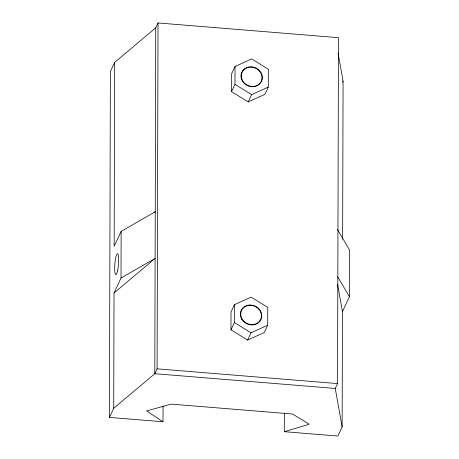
<?xml version="1.0" encoding="UTF-8"?>
<svg xmlns="http://www.w3.org/2000/svg" width="459" height="459" viewBox="0 0 459 459"><rect width="100%" height="100%" fill="white"/><g stroke="black" fill="none" stroke-linecap="round" stroke-linejoin="round"><path stroke-width="0.69" d="M163.048 406.014L163.008 421.769L109.437 417.397L110.378 71.506L114.652 62.378L155.744 27.821L158.028 22.95L338.478 37.684L337.537 383.575L335.259 388.44L342.133 426.922L337.858 436.05L284.293 431.678L284.345 413.054M109.437 417.397L113.717 408.269L114.027 292.974L121.015 278.062L121.142 231.393L155.245 211.742L154.149 212.666M114.652 62.378L114.153 246.305L121.142 231.393M155.744 27.821L154.809 373.706L113.717 408.269M335.259 388.44L154.809 373.706L157.087 368.841L158.028 22.95M230.975 329.82L231.026 311.977L234.446 304.673L251.125 297.111L267.752 307.392L267.7 325.236L264.281 332.54L247.608 340.102L230.975 329.82L234.4 322.516L234.446 304.673M231.554 91.651L231.606 73.807L235.025 66.503L251.704 58.941L268.331 69.223L268.28 87.067L264.86 94.37L248.181 101.932L231.554 91.651L234.979 84.347L235.025 66.503M342.133 426.922L342.448 311.627L337.572 284.339M342.644 239.191L343.074 81.031L338.071 53.049M342.448 311.627L349.431 296.715L349.563 250.046L337.474 229.5M248.181 101.932L251.607 94.629L268.28 87.067M342.506 82.247L343.074 81.031M247.608 340.102L251.027 332.798L267.7 325.236M114.027 292.974L155.119 258.411L121.015 278.062M284.293 431.678L309.274 424.236L292.561 414.024L171.276 404.121L146.576 410.948L163.008 421.769M157.087 368.841L337.537 383.575M234.979 84.347L251.607 94.629M234.4 322.516L251.027 332.798M337.704 276.771L349.431 296.715M117.636 270.351A10.546 1.807 -85.3 0 0 117.682 253.707A10.546 1.807 -85.3 0 0 114.664 268.423A10.546 1.807 -85.3 0 0 117.636 270.351M242.094 319.028A10.546 9.438 25.1 0 0 260.029 320.491A10.546 9.438 25.1 0 0 251.102 305.35A10.546 9.438 25.1 0 0 242.094 319.028M241.773 319.171A10.918 9.771 25.1 0 0 260.351 320.692A10.918 9.771 25.1 0 0 251.102 305.005A10.918 9.771 25.1 0 0 241.773 319.171M242.673 80.853A10.546 9.438 25.1 0 0 260.609 82.322A10.546 9.438 25.1 0 0 251.681 67.175A10.546 9.438 25.1 0 0 242.673 80.853M242.352 81.002A10.918 9.771 25.1 0 0 260.924 82.517A10.918 9.771 25.1 0 0 251.681 66.83A10.918 9.771 25.1 0 0 242.352 81.002"/></g></svg>
